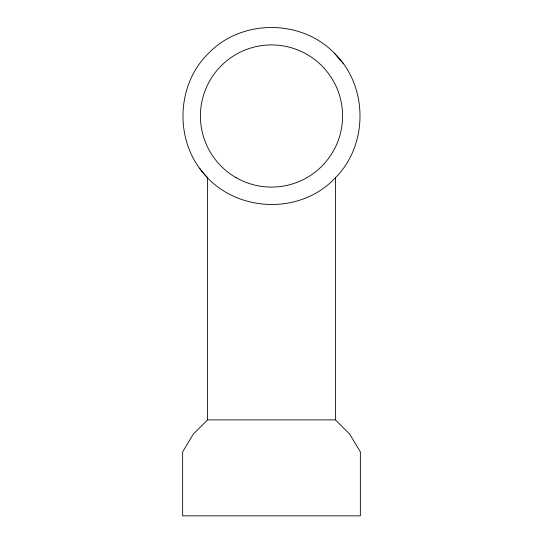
<?xml version="1.0" encoding="UTF-8"?>
<svg xmlns="http://www.w3.org/2000/svg" width="543" height="543" viewBox="0 0 543 543"><rect width="100%" height="100%" fill="white"/><g stroke="black" fill="none" stroke-linecap="round" stroke-linejoin="round"><path stroke-width="0.81" d="M207.528 177.493L207.528 419.888L193.308 434.101L182.645 451.878L182.645 515.85L360.355 515.85L360.355 451.878L349.692 434.101L335.472 419.888L335.472 177.493M207.528 419.888L335.472 419.888M199.614 168.235C229.886 211.736 297.632 217.064 334.332 178.837C368.554 145.884 368.554 86.127 334.332 53.173C301.379 18.951 241.621 18.951 208.668 53.173C174.955 85.685 174.255 144.581 207.602 177.588M334.332 53.173L343.386 63.775M235.961 177.568A71.085 71.085 0 0 0 342.585 116.005A71.085 71.085 0 0 0 235.961 54.443A71.085 71.085 0 0 0 235.961 177.568"/></g></svg>
